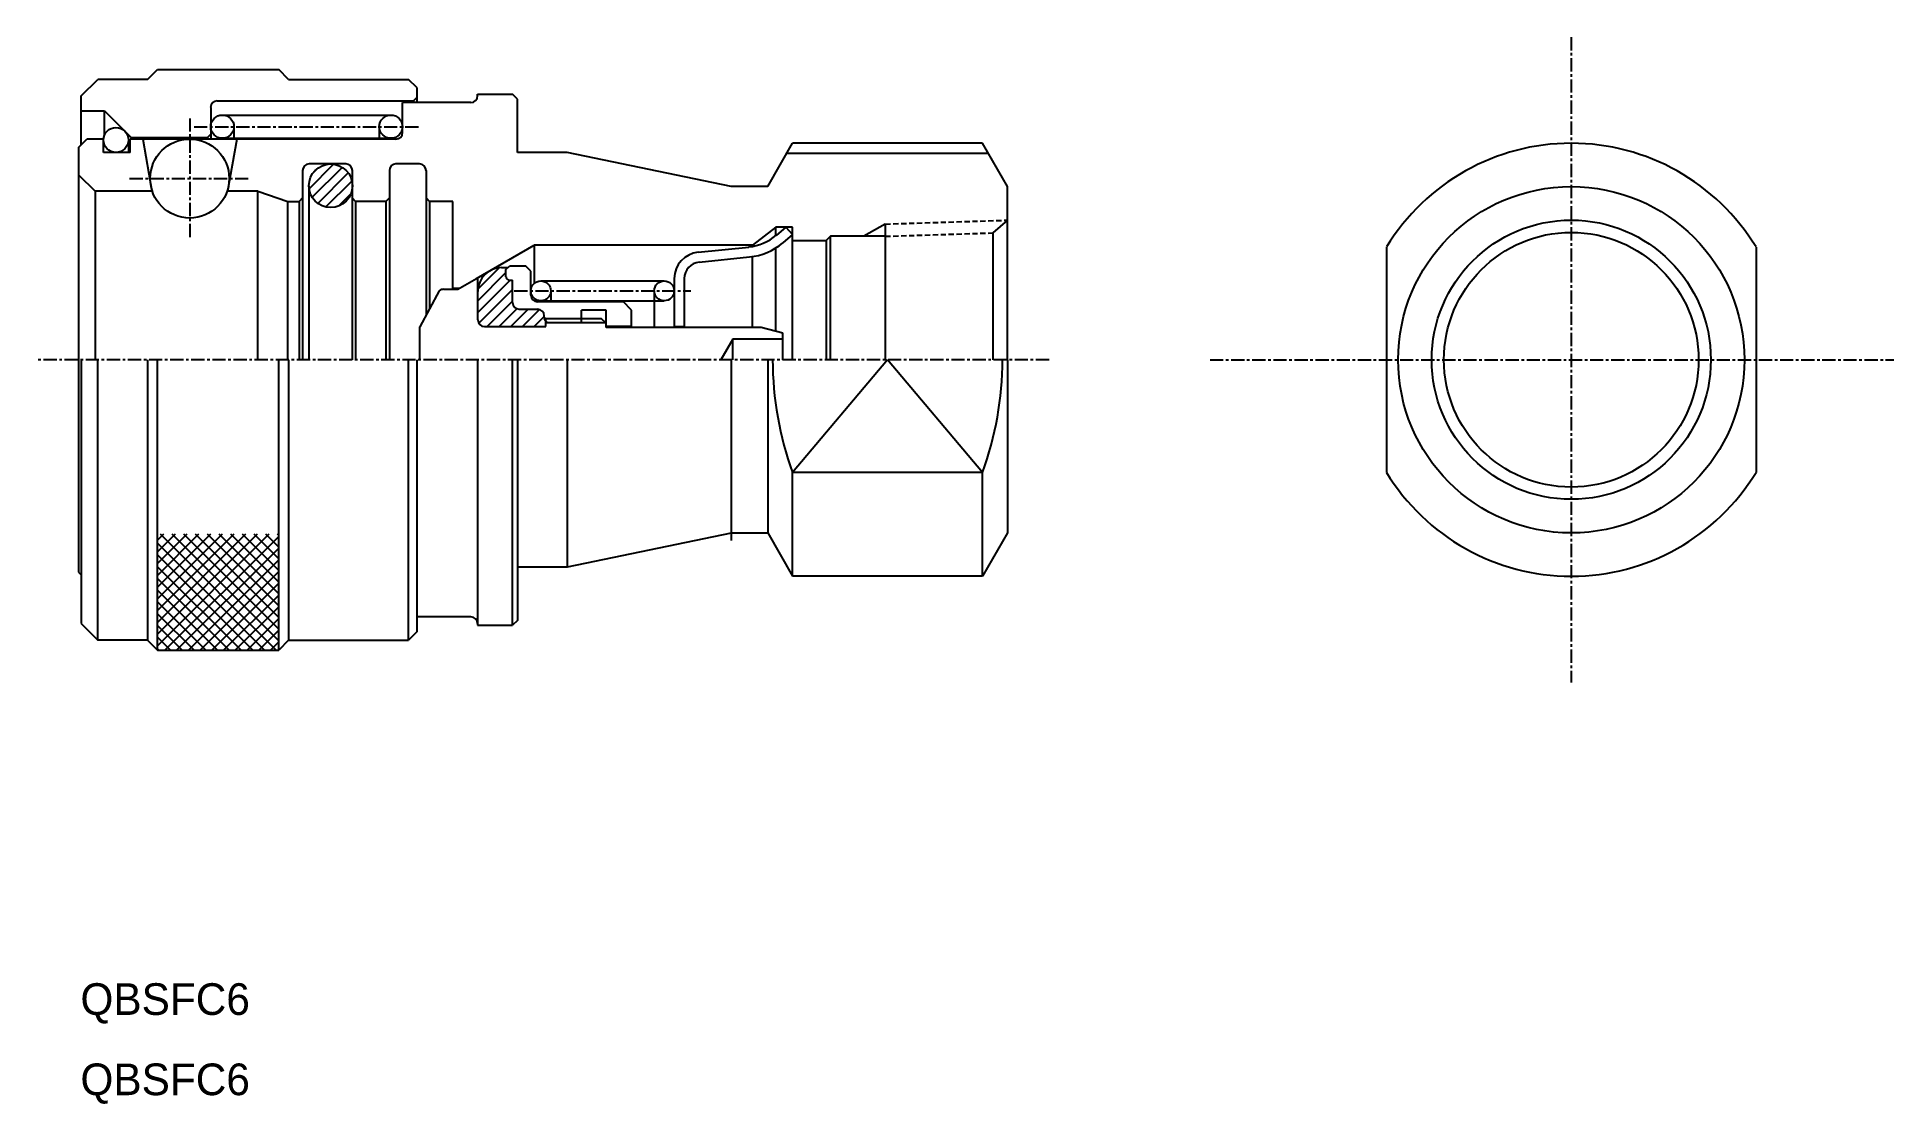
# Model space of a CAD drawing. Extents: x 236 to 412, y 101 to 202.
import ezdxf
from ezdxf.enums import TextEntityAlignment as Align

# ---------------------------------------------------------------- set-up
doc = ezdxf.new("R2010")
doc.units = 0
doc.linetypes.add('CENTER', pattern=[2, 1.25, -0.25, 0.25, -0.25])
doc.linetypes.add('DASHED', pattern=[0.75, 0.5, -0.25])
doc.layers.get('0').update_dxf_attribs({"linetype": 'CONTINUOUS'})
doc.layers.add('CENTER', color=1, linetype='CENTER')

msp = doc.modelspace()

# ---------------------------------------------------------------- linework, layer by layer
at = {"color": 7, "linetype": 'CONTINUOUS'}
for p, q in [((246.61, 198.44), (247.56, 199.39)), ((247.56, 199.39), (259.03, 199.39)), ((259.97, 198.44), (259.03, 199.39)), ((240.33, 196.87), (241.9, 198.44)), ((246.61, 198.44), (241.9, 198.44)), ((259.97, 198.44), (271.33, 198.44)), ((272.12, 197.66), (271.33, 198.44)), ((272.12, 197.66), (272.12, 196.24)), ((277.87, 197.03), (281.17, 197.03)), ((277.87, 196.87), (277.87, 197.03)), ((281.64, 196.56), (281.17, 197.03)), ((240.33, 192.25), (240.33, 196.87)), ((240.33, 195.46), (242.53, 195.46)), ((242.53, 195.46), (245.04, 192.94)), ((242.53, 193.17), (242.53, 195.46)), ((252.59, 195.77), (252.59, 192.79)), ((253.21, 196.4), (271.8, 196.4)), ((277.24, 196.24), (270.76, 196.24)), ((270.76, 193.41), (270.76, 196.24)), ((272.12, 196.71), (271.8, 196.4)), ((271.8, 196.4), (271.8, 196.24)), ((281.64, 191.53), (281.64, 196.56)), ((253.69, 195.06), (269.66, 195.06)), ((254.79, 193.96), (254.79, 192.79)), ((268.56, 193.96), (268.56, 192.79)), ((240.08, 192), (240.86, 192.79)), ((240.08, 192), (240.08, 171.89)), ((242.43, 192.79), (240.86, 192.79)), ((242.43, 191.53), (242.43, 192.79)), ((244.79, 192.71), (244.79, 191.53)), ((270.14, 192.79), (244.95, 192.79)), ((244.95, 191.53), (244.95, 192.79)), ((245.04, 192.94), (252.27, 192.94)), ((245.04, 192.94), (245.04, 192.79)), ((246.15, 192.79), (247.02, 187.84)), ((252.59, 193.26), (252.27, 192.94)), ((252.27, 192.94), (252.27, 192.79)), ((253.69, 192.86), (269.66, 192.86)), ((255.06, 192.79), (254.19, 187.84)), ((305.35, 188.29), (307.71, 192.39)), ((325.7, 192.39), (307.71, 192.39)), ((328.07, 188.29), (325.7, 192.39)), ((244.95, 191.53), (242.43, 191.53)), ((265.38, 190.43), (261.92, 190.43)), ((262.27, 189.57), (262.74, 190.04)), ((272.37, 190.43), (270.14, 190.43)), ((286.36, 191.53), (281.64, 191.53)), ((301.88, 188.29), (286.36, 191.53)), ((326.25, 191.43), (307.16, 191.43)), ((240.08, 189.41), (241.65, 187.84)), ((261.29, 189.8), (261.29, 171.89)), ((261.89, 188.37), (261.89, 171.89)), ((266, 189.8), (266, 171.89)), ((269.51, 189.8), (269.51, 171.89)), ((273, 189.8), (273, 176.14)), ((305.35, 188.29), (301.88, 188.29)), ((328.07, 171.89), (328.07, 188.29)), ((241.65, 187.84), (241.65, 171.89)), ((247.07, 187.84), (241.65, 187.84)), ((257.05, 187.84), (254.14, 187.84)), ((257.05, 187.84), (259.88, 186.89)), ((257.05, 171.89), (257.05, 187.84)), ((259.88, 171.89), (259.88, 186.89)), ((259.88, 186.89), (260.98, 186.89)), ((261.29, 187.21), (260.98, 186.89)), ((260.98, 186.89), (260.98, 171.89)), ((266, 187.21), (266.32, 186.89)), ((266.32, 186.89), (266.32, 171.89)), ((269.19, 186.89), (266.32, 186.89)), ((269.51, 187.21), (269.19, 186.89)), ((269.19, 186.89), (269.19, 171.89)), ((273, 187.21), (273.31, 186.89)), ((273.31, 186.89), (273.31, 176.72)), ((275.52, 186.89), (273.31, 186.89)), ((275.52, 178.56), (275.52, 186.89)), ((316.49, 184.74), (316.49, 171.89)), ((328.07, 185.11), (326.68, 183.9)), ((306.12, 184.46), (303.92, 182.73)), ((306.12, 183.64), (306.12, 184.46)), ((307.69, 184.46), (306.12, 184.46)), ((307.08, 184.46), (306.16, 183.67)), ((307.69, 183.74), (306.77, 182.95)), ((307.08, 184.46), (307.69, 183.74)), ((310.87, 183.16), (307.68, 183.16)), ((307.69, 171.89), (307.69, 184.46)), ((311.3, 183.58), (310.87, 183.16)), ((310.88, 183.17), (310.88, 171.89)), ((316.48, 183.58), (311.3, 183.58)), ((311.31, 171.89), (311.31, 183.58)), ((326.68, 183.9), (326.68, 171.89)), ((277.78, 179.59), (283.22, 182.73)), ((303.92, 182.73), (283.22, 182.73)), ((283.22, 182.73), (283.22, 179.09)), ((298.77, 182.07), (303.55, 182.56)), ((298.86, 181.13), (303.64, 181.62)), ((303.92, 182.61), (303.92, 182.73)), ((303.92, 174.95), (303.92, 181.66)), ((306.12, 174.57), (306.12, 182.47)), ((363.97, 182.56), (363.97, 161.21)), ((398.97, 182.56), (398.97, 161.21)), ((276.01, 178.56), (277.78, 179.59)), ((277.89, 179.59), (277.78, 179.59)), ((277.89, 175.66), (277.89, 179.59)), ((280.15, 180.61), (280.72, 180.61)), ((280.56, 180.45), (280.88, 180.76)), ((280.56, 179.74), (280.56, 180.45)), ((282.45, 180.76), (280.88, 180.76)), ((280.88, 179.43), (281.19, 179.43)), ((281.19, 177.31), (281.19, 179.43)), ((282.92, 180.29), (282.45, 180.76)), ((282.92, 178.01), (282.92, 180.29)), ((296.5, 179.57), (296.5, 174.95)), ((297.44, 179.57), (297.44, 174.95)), ((274.24, 178.43), (272.39, 175.02)), ((274.68, 178.56), (276.01, 178.56)), ((276.14, 178.64), (275.52, 178.64)), ((283.86, 179.35), (295.55, 179.35)), ((284.81, 178.41), (284.81, 177.39)), ((294.61, 178.41), (294.61, 174.95)), ((281.82, 176.68), (283.55, 176.68)), ((283.55, 177.39), (291.67, 177.39)), ((283.86, 177.46), (295.55, 177.46)), ((284.18, 175.81), (284.18, 176.05)), ((290.06, 176.6), (287.71, 176.6)), ((287.71, 175.39), (287.71, 176.6)), ((290.06, 174.95), (290.06, 176.6)), ((292.46, 176.6), (291.67, 177.39)), ((292.46, 174.95), (292.46, 176.6)), ((272.39, 171.89), (272.39, 175.02)), ((278.52, 175.03), (284.34, 175.03)), ((284.18, 175.81), (284.42, 175.39)), ((284.34, 175.81), (284.18, 175.81)), ((284.34, 175.81), (289.59, 175.81)), ((284.34, 175.03), (284.34, 175.81)), ((290.02, 175.39), (284.34, 175.39)), ((290.06, 175.34), (289.59, 175.81)), ((292.46, 175.03), (290.06, 175.03)), ((304.72, 174.95), (290.06, 174.95)), ((296.5, 175.03), (297.44, 175.03)), ((306.77, 174.4), (304.72, 174.95)), ((306.77, 171.89), (306.77, 174.4)), ((302.06, 173.85), (300.92, 171.89)), ((306.77, 173.85), (302.06, 173.85)), ((302.06, 171.89), (302.06, 173.85)), ((240.08, 171.89), (240.08, 151.77)), ((240.33, 171.89), (240.33, 146.9)), ((241.9, 145.33), (241.9, 171.89)), ((246.61, 171.89), (246.61, 145.33)), ((247.56, 144.39), (247.56, 171.89)), ((259.03, 144.39), (259.03, 171.89)), ((259.97, 171.89), (259.97, 145.33)), ((271.33, 145.33), (271.33, 171.89)), ((272.12, 171.89), (272.12, 146.11)), ((277.87, 171.89), (277.87, 146.74)), ((281.17, 146.74), (281.17, 171.89)), ((281.64, 171.89), (281.64, 147.21)), ((286.36, 171.89), (286.36, 152.24)), ((301.88, 171.89), (301.88, 154.77)), ((305.35, 171.89), (305.35, 155.49)), ((316.71, 171.89), (307.71, 161.21)), ((325.7, 161.21), (316.71, 171.89)), ((328.07, 171.89), (328.07, 155.49)), ((307.71, 151.39), (307.71, 161.21)), ((325.7, 161.21), (307.71, 161.21)), ((325.7, 151.39), (325.7, 161.21)), ((247.56, 144.8), (258.14, 155.39)), ((247.56, 145.91), (257.03, 155.39)), ((247.56, 147.02), (255.92, 155.39)), ((247.56, 148.13), (254.81, 155.39)), ((247.56, 149.25), (253.7, 155.39)), ((247.56, 152.58), (250.36, 155.39)), ((247.56, 153.69), (249.25, 155.39)), ((247.56, 151.47), (251.47, 155.39)), ((247.56, 150.36), (252.59, 155.39)), ((247.56, 154.8), (248.14, 155.39)), ((247.79, 155.39), (258.79, 144.39)), ((248.25, 144.39), (259.03, 155.16)), ((248.9, 155.39), (259.03, 145.26)), ((250.01, 155.39), (259.03, 146.37)), ((251.13, 155.39), (259.03, 147.48)), ((252.24, 155.39), (259.03, 148.59)), ((253.35, 155.39), (259.03, 149.71)), ((254.46, 155.39), (259.03, 150.82)), ((255.57, 155.39), (259.03, 151.93)), ((256.68, 155.39), (259.03, 153.04)), ((257.79, 155.39), (259.03, 154.15)), ((258.9, 155.39), (259.03, 155.26)), ((301.88, 155.48), (286.36, 152.24)), ((305.35, 155.48), (301.88, 155.48)), ((305.35, 155.49), (307.71, 151.39)), ((328.07, 155.49), (325.7, 151.39)), ((247.56, 154.51), (257.68, 144.39)), ((247.56, 153.4), (256.57, 144.39)), ((249.36, 144.39), (259.03, 154.05)), ((240.08, 151.77), (240.33, 151.52)), ((247.56, 152.29), (255.46, 144.39)), ((250.48, 144.39), (259.03, 152.94)), ((251.59, 144.39), (259.03, 151.83)), ((286.36, 152.24), (281.64, 152.24)), ((325.7, 151.39), (307.71, 151.39)), ((247.56, 151.18), (254.35, 144.39)), ((247.56, 150.07), (253.24, 144.39)), ((252.7, 144.39), (259.03, 150.72)), ((253.81, 144.39), (259.03, 149.6)), ((247.56, 148.95), (252.13, 144.39)), ((247.56, 147.84), (251.01, 144.39)), ((254.92, 144.39), (259.03, 148.49)), ((240.33, 146.9), (241.9, 145.33)), ((247.56, 146.73), (249.9, 144.39)), ((256.03, 144.39), (259.03, 147.38)), ((257.14, 144.39), (259.03, 146.27)), ((272.12, 146.11), (271.33, 145.33)), ((277.24, 147.53), (272.12, 147.53)), ((277.87, 146.74), (281.17, 146.74)), ((281.64, 147.21), (281.17, 146.74)), ((246.61, 145.33), (241.9, 145.33)), ((246.61, 145.33), (247.56, 144.39)), ((247.56, 145.62), (248.79, 144.39)), ((247.56, 144.51), (247.68, 144.39)), ((247.56, 144.39), (259.03, 144.39)), ((258.25, 144.39), (259.03, 145.16)), ((259.97, 145.33), (259.03, 144.39)), ((259.97, 145.33), (271.33, 145.33))]:
    msp.add_line(p, q, dxfattribs=at)
at = {"color": 3, "linetype": 'CONTINUOUS'}
for p, q in [((261.91, 188.09), (264.22, 190.41)), ((262.2, 187.28), (265.04, 190.11)), ((262.74, 186.7), (265.61, 189.58)), ((263.51, 186.36), (265.96, 188.81)), ((264.72, 186.46), (265.85, 187.59)), ((316.49, 184.74), (314.47, 183.58)), ((277.89, 177.47), (280.56, 180.14)), ((277.89, 176.36), (280.96, 179.43)), ((277.91, 178.59), (279.91, 180.59)), ((277.98, 175.34), (281.19, 178.55)), ((278.79, 175.03), (281.19, 177.44)), ((279.9, 175.03), (281.59, 176.72)), ((281.01, 175.03), (282.66, 176.68)), ((282.12, 175.03), (283.74, 176.65)), ((283.23, 175.03), (284.18, 175.98))]:
    msp.add_line(p, q, dxfattribs=at)
at = {"color": 3, "linetype": 'DASHED'}
for p, q in [((316.49, 184.74), (328.07, 185.11)), ((316.49, 183.58), (326.68, 183.9))]:
    msp.add_line(p, q, dxfattribs=at)
at = {"color": 7, "linetype": 'CONTINUOUS'}
for centre, radius in [((243.61, 192.71), 1.18), ((253.69, 193.96), 1.1), ((269.66, 193.96), 1.1), ((250.6, 189.05), 3.74), ((263.95, 188.37), 2.06), ((381.47, 171.89), 16.4), ((381.47, 171.89), 12.06), ((283.86, 178.41), 0.943), ((295.55, 178.41), 0.943)]:
    msp.add_circle(centre, radius, dxfattribs=at)
at = {"color": 3, "linetype": 'CONTINUOUS'}
msp.add_circle((381.47, 171.89), 13.22, dxfattribs=at)
at = {"color": 7, "linetype": 'CONTINUOUS'}
for centre, radius, start, end in [((253.21, 195.77), 0.629, 90, 180), ((277.24, 196.87), 0.629, 270, 0), ((270.14, 193.41), 0.629, 270, 0), ((381.47, 171.89), 20.5, 31.388, 148.612), ((261.92, 189.8), 0.629, 90, 180), ((265.38, 189.8), 0.629, 0, 90), ((270.14, 189.8), 0.629, 90, 180), ((272.37, 189.8), 0.629, 0, 90), ((303.1, 187.26), 4.71, 275.4358, 310.4358), ((303.1, 187.26), 5.66, 275.4358, 310.4358), ((299.01, 179.57), 2.51, 95.4358, 180), ((280.15, 178.35), 2.26, 90, 180), ((280.88, 179.74), 0.314, 180, 270), ((299.01, 179.57), 1.57, 95.4358, 180), ((274.68, 177.78), 0.786, 90, 124.3333), ((283.55, 178.01), 0.629, 180, 270), ((281.82, 177.31), 0.629, 180, 270), ((283.55, 176.05), 0.629, 0, 90), ((278.52, 175.66), 0.629, 180, 270), ((336.88, 171.89), 31.06, 180.006, 200.1091), ((296.53, 171.89), 31.06, 339.8909, 359.994), ((381.47, 171.89), 20.5, 211.388, 328.612), ((277.24, 146.9), 0.629, 0, 90)]:
    msp.add_arc(centre, radius, start, end, dxfattribs=at)
at = {"layer": 'CENTER', "color": 1, "linetype": 'CENTER'}
for p, q in [((381.47, 202.44), (381.47, 141.33)), ((250.6, 194.75), (250.6, 183.34)), ((251.01, 193.96), (272.34, 193.96)), ((244.9, 189.05), (256.31, 189.05)), ((281.35, 178.41), (298.07, 178.41)), ((332, 171.89), (236.15, 171.89)), ((347.25, 171.89), (412.03, 171.89))]:
    msp.add_line(p, q, dxfattribs=at)

# ---------------------------------------------------------------- texts
at = {"color": 7, "linetype": 'CONTINUOUS'}
for p in [(240.25, 108.94), (240.25, 101.34)]:
    msp.add_text('QBSFC6', height=3, dxfattribs=at).set_placement(p, align=Align.BOTTOM_LEFT)

doc.saveas('drawing.dxf')
